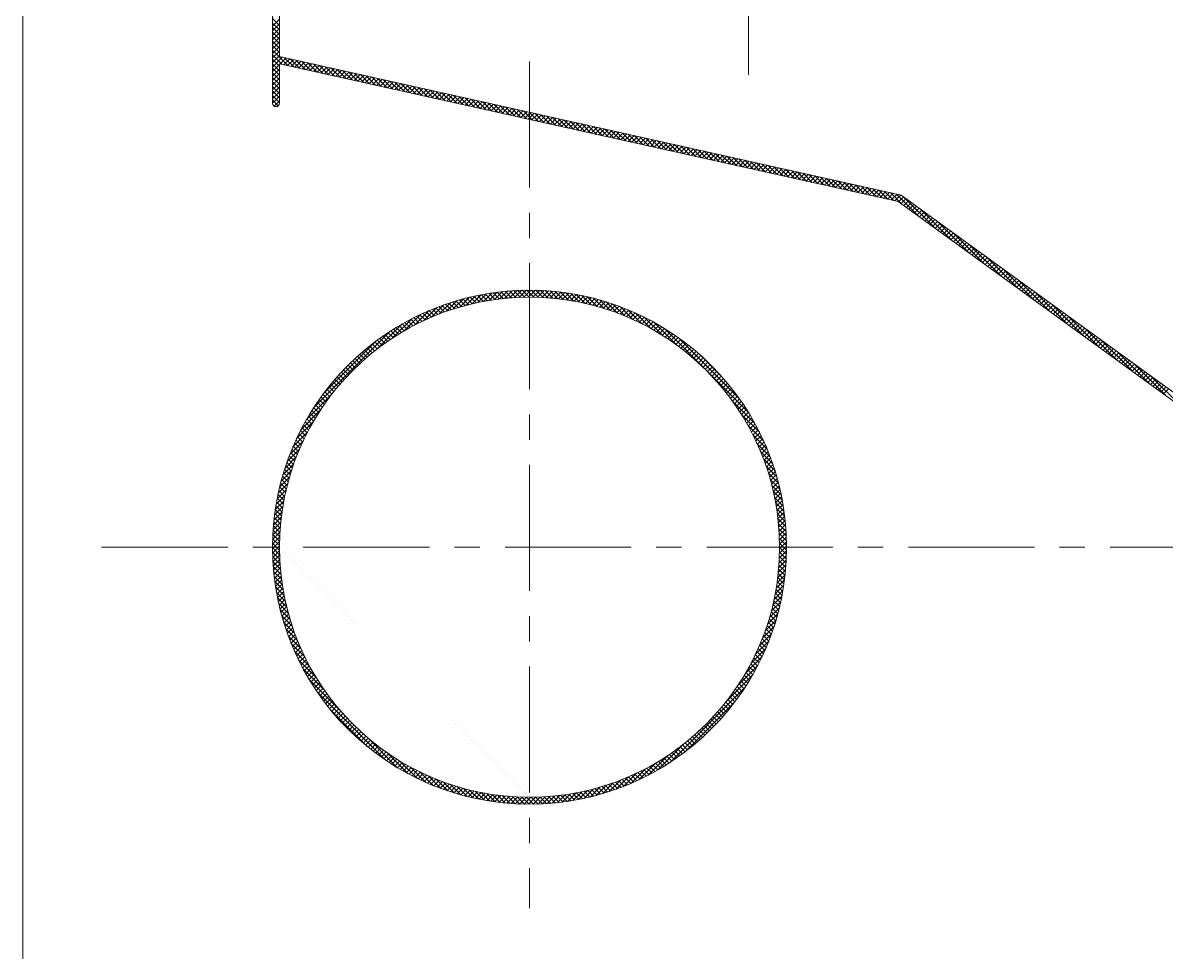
# Model space of a CAD drawing. Header units: millimetres. Extents: x -394 to 6212, y -2458 to 809.
# Drawn here: x 4066.87 to 4089.55, y -1878.55 to -1860.12 of the extents above; entities that cross this region are included whole.
import ezdxf

# ---------------------------------------------------------------- set-up
doc = ezdxf.new("R2010")
doc.units = ezdxf.units.MM
doc.linetypes.add('CENTERX2', pattern=[4, 2.5, -0.5, 0.5, -0.5])
for name, color, linetype, lineweight, true_color in [('1', 1, 'Continuous', 18, 0xff0000), ('2', 2, 'Continuous', 18, 0xffff00), ('3', 3, 'CENTERX2', 18, 0x00ff00)]:
    doc.layers.add(name, color=color, linetype=linetype, lineweight=lineweight, true_color=true_color)

msp = doc.modelspace()

# ---------------------------------------------------------------- hatches: boundary and pattern name
at = {"layer": '2'}
h = msp.add_hatch(dxfattribs=at)
h.set_pattern_fill('ANSI37', color=256, scale=0.02, style=0)
h.set_pattern_definition([(45, (3753.530184, -2359.735766), (-0.0449012806, 0.0449012806), []), (135, (3753.530184, -2359.735766), (-0.0449012806, -0.0449012806), [])])
edge = h.paths.add_edge_path(flags=0)
edge.add_line((4076.92358, -1865.42007), (4076.92358, -1865.55846))
edge.add_arc((4076.92358, -1870.51786), 4.9594, 0, 90, ccw=False)
edge.add_line((4081.88298, -1870.51786), (4082.02137, -1870.51786))
edge.add_arc((4076.92358, -1870.51786), 5.09779, 0, 90)
edge = h.paths.add_edge_path(flags=0)
edge.add_line((4076.92358, -1865.55846), (4076.92358, -1865.42007))
edge.add_arc((4076.92358, -1870.51786), 5.09779, 90, 180)
edge.add_line((4071.82578, -1870.51786), (4071.96417, -1870.51786))
edge.add_arc((4076.92358, -1870.51786), 4.9594, 90, 180, ccw=False)
edge = h.paths.add_edge_path(flags=0)
edge.add_line((4071.96417, -1870.51786), (4071.82578, -1870.51786))
edge.add_arc((4076.92358, -1870.51786), 5.09779, 180, 270)
edge.add_line((4076.92358, -1875.61566), (4076.92358, -1875.47727))
edge.add_arc((4076.92358, -1870.51786), 4.9594, 180, 270, ccw=False)
edge = h.paths.add_edge_path(flags=0)
edge.add_line((4082.02137, -1870.51786), (4081.88298, -1870.51786))
edge.add_arc((4076.92358, -1870.51786), 4.9594, 270, 360, ccw=False)
edge.add_line((4076.92358, -1875.47727), (4076.92358, -1875.61566))
edge.add_arc((4076.92358, -1870.51786), 5.09779, 270, 360)

# ---------------------------------------------------------------- linework, layer by layer
at = {"layer": '1'}
for p, q in [((4066.8749, -1814.1727), (4066.8749, -1879.42347)), ((4071.82578, -1831.91353), (4071.82578, -1861.7109)), ((4071.96417, -1832.80801), (4071.96417, -1860.78816)), ((4084.29264, -1863.53299), (4071.96417, -1860.78816)), ((4071.96417, -1860.92994), (4071.96417, -1861.7109)), ((4084.23462, -1863.66185), (4071.96417, -1860.92994)), ((4089.7825, -1867.51122), (4084.29264, -1863.53299)), ((4089.74922, -1867.65801), (4084.23462, -1863.66185))]:
    msp.add_line(p, q, dxfattribs=at)
for radius in [5.09779, 4.9594]:
    msp.add_circle((4076.92358, -1870.51786), radius, dxfattribs=at)
msp.add_arc((4071.89498, -1861.7109), 0.06919, 180, 0, dxfattribs=at)
at = {"layer": '2'}
for p, q in [((4071.96417, -1860.16982), (4071.82578, -1860.03143)), ((4071.82578, -1860.18606), (4071.96417, -1860.04767)), ((4071.96417, -1860.25963), (4071.82578, -1860.12124)), ((4071.82578, -1860.27586), (4071.96417, -1860.13747)), ((4071.96417, -1860.34943), (4071.82578, -1860.21104)), ((4071.82578, -1860.36566), (4071.96417, -1860.22727)), ((4071.96417, -1860.43923), (4071.82578, -1860.30084)), ((4071.82578, -1860.45546), (4071.96417, -1860.31707)), ((4071.96417, -1860.52903), (4071.82578, -1860.39065)), ((4071.82578, -1860.54527), (4071.96417, -1860.40688)), ((4071.96417, -1860.61884), (4071.82578, -1860.48045)), ((4071.82578, -1860.63507), (4071.96417, -1860.49668)), ((4071.96417, -1860.70864), (4071.82578, -1860.57025)), ((4071.82578, -1860.72487), (4071.96417, -1860.58648)), ((4072.13333, -1860.9676), (4071.82578, -1860.66005)), ((4071.82578, -1860.81467), (4071.96417, -1860.67628)), ((4072.01781, -1860.94188), (4071.82578, -1860.74986)), ((4071.82578, -1860.90448), (4071.96417, -1860.76609)), ((4071.82578, -1860.99428), (4072.01957, -1860.8005)), ((4071.96417, -1860.97805), (4071.82578, -1860.83966)), ((4071.97706, -1860.93281), (4072.09302, -1860.81685)), ((4072.0505, -1860.94916), (4072.16647, -1860.8332)), ((4072.24886, -1860.99332), (4072.06647, -1860.81094)), ((4072.12395, -1860.96551), (4072.23991, -1860.84955)), ((4072.36438, -1861.01904), (4072.18199, -1860.83666)), ((4072.1974, -1860.98187), (4072.31336, -1860.86591)), ((4072.27085, -1860.99822), (4072.38681, -1860.88226)), ((4072.4799, -1861.04476), (4072.29752, -1860.86238)), ((4071.96417, -1861.06785), (4071.82578, -1860.92946)), ((4071.82578, -1861.08408), (4071.96417, -1860.94569)), ((4071.96417, -1861.15765), (4071.82578, -1861.01926)), ((4071.82578, -1861.17388), (4071.96417, -1861.03549)), ((4071.96417, -1861.24746), (4071.82578, -1861.10907)), ((4072.3443, -1861.01457), (4072.46026, -1860.89861)), ((4072.59542, -1861.07048), (4072.41304, -1860.8881)), ((4072.41775, -1861.03093), (4072.53371, -1860.91497)), ((4072.4912, -1861.04728), (4072.60716, -1860.93132)), ((4072.71095, -1861.0962), (4072.52856, -1860.91382)), ((4072.56465, -1861.06363), (4072.68061, -1860.94767)), ((4072.6381, -1861.07999), (4072.75406, -1860.96402)), ((4072.82647, -1861.12192), (4072.64408, -1860.93954)), ((4072.71155, -1861.09634), (4072.82751, -1860.98038)), ((4072.94199, -1861.14764), (4072.75961, -1860.96526)), ((4072.785, -1861.11269), (4072.90096, -1860.99673)), ((4072.85845, -1861.12904), (4072.97441, -1861.01308)), ((4073.05751, -1861.17336), (4072.87513, -1860.99098)), ((4072.9319, -1861.1454), (4073.04786, -1861.02944)), ((4073.17304, -1861.19908), (4072.99065, -1861.0167)), ((4073.00535, -1861.16175), (4073.12131, -1861.04579)), ((4073.0788, -1861.1781), (4073.19476, -1861.06214)), ((4073.28856, -1861.2248), (4073.10618, -1861.04242)), ((4073.15225, -1861.19446), (4073.26821, -1861.07849)), ((4073.40408, -1861.25052), (4073.2217, -1861.06814)), ((4073.2257, -1861.21081), (4073.34166, -1861.09485)), ((4073.29915, -1861.22716), (4073.41511, -1861.1112)), ((4073.5196, -1861.27624), (4073.33722, -1861.09386)), ((4071.82578, -1861.26369), (4071.96417, -1861.1253)), ((4071.96417, -1861.33726), (4071.82578, -1861.19887)), ((4071.82578, -1861.35349), (4071.96417, -1861.2151)), ((4071.96417, -1861.42706), (4071.82578, -1861.28867)), ((4071.82578, -1861.44329), (4071.96417, -1861.3049)), ((4073.3726, -1861.24351), (4073.48856, -1861.12755)), ((4073.44605, -1861.25987), (4073.56201, -1861.14391)), ((4073.63513, -1861.30196), (4073.45274, -1861.11958)), ((4073.5195, -1861.27622), (4073.63546, -1861.16026)), ((4073.75065, -1861.32768), (4073.56827, -1861.1453)), ((4073.59295, -1861.29257), (4073.70891, -1861.17661)), ((4073.6664, -1861.30893), (4073.78236, -1861.19297)), ((4073.86617, -1861.3534), (4073.68379, -1861.17102)), ((4073.73985, -1861.32528), (4073.85581, -1861.20932)), ((4073.9817, -1861.37912), (4073.79931, -1861.19674)), ((4073.8133, -1861.34163), (4073.92926, -1861.22567)), ((4073.88675, -1861.35798), (4074.00271, -1861.24202)), ((4074.09722, -1861.40484), (4073.91483, -1861.22246)), ((4073.9602, -1861.37434), (4074.07616, -1861.25838)), ((4074.21274, -1861.43056), (4074.03036, -1861.24818)), ((4074.03365, -1861.39069), (4074.14961, -1861.27473)), ((4074.1071, -1861.40704), (4074.22306, -1861.29108)), ((4074.32826, -1861.45628), (4074.14588, -1861.2739)), ((4074.18054, -1861.4234), (4074.29651, -1861.30744)), ((4074.25399, -1861.43975), (4074.36995, -1861.32379)), ((4074.44379, -1861.482), (4074.2614, -1861.29962)), ((4074.55931, -1861.50772), (4074.37692, -1861.32534)), ((4071.96417, -1861.51686), (4071.82578, -1861.37847)), ((4071.82578, -1861.53309), (4071.96417, -1861.3947)), ((4071.96417, -1861.60667), (4071.82578, -1861.46828)), ((4071.82578, -1861.6229), (4071.96417, -1861.48451)), ((4071.96417, -1861.69647), (4071.82578, -1861.55808)), ((4074.32744, -1861.4561), (4074.4434, -1861.34014)), ((4074.40089, -1861.47245), (4074.51685, -1861.35649)), ((4074.47434, -1861.48881), (4074.5903, -1861.37285)), ((4074.67483, -1861.53344), (4074.49245, -1861.35106)), ((4074.54779, -1861.50516), (4074.66375, -1861.3892)), ((4074.79035, -1861.55916), (4074.60797, -1861.37678)), ((4074.62124, -1861.52151), (4074.7372, -1861.40555)), ((4074.69469, -1861.53787), (4074.81065, -1861.42191)), ((4074.90588, -1861.58488), (4074.72349, -1861.4025)), ((4074.76814, -1861.55422), (4074.8841, -1861.43826)), ((4075.0214, -1861.6106), (4074.83901, -1861.42822)), ((4074.84159, -1861.57057), (4074.95755, -1861.45461)), ((4074.91504, -1861.58693), (4075.031, -1861.47096)), ((4075.13692, -1861.63632), (4074.95454, -1861.45394)), ((4074.98849, -1861.60328), (4075.10445, -1861.48732)), ((4075.06194, -1861.61963), (4075.1779, -1861.50367)), ((4075.25244, -1861.66204), (4075.07006, -1861.47966)), ((4075.13539, -1861.63598), (4075.25135, -1861.52002)), ((4075.36797, -1861.68776), (4075.18558, -1861.50538)), ((4075.20884, -1861.65234), (4075.3248, -1861.53638)), ((4075.28229, -1861.66869), (4075.39825, -1861.55273)), ((4075.48349, -1861.71348), (4075.30111, -1861.5311)), ((4075.59901, -1861.73921), (4075.41663, -1861.55682)), ((4071.94072, -1861.76282), (4071.82578, -1861.64788)), ((4071.82581, -1861.71268), (4071.96417, -1861.57431)), ((4071.85652, -1861.76842), (4071.83746, -1861.74936)), ((4071.85856, -1861.76973), (4071.96417, -1861.66411)), ((4075.35574, -1861.68504), (4075.4717, -1861.56908)), ((4075.42919, -1861.7014), (4075.54515, -1861.58544)), ((4075.50264, -1861.71775), (4075.6186, -1861.60179)), ((4075.71453, -1861.76493), (4075.53215, -1861.58254)), ((4075.57609, -1861.7341), (4075.69205, -1861.61814)), ((4075.83006, -1861.79065), (4075.64767, -1861.60826)), ((4075.64954, -1861.75045), (4075.7655, -1861.63449)), ((4075.72299, -1861.76681), (4075.83895, -1861.65085)), ((4075.94558, -1861.81637), (4075.7632, -1861.63398)), ((4075.79644, -1861.78316), (4075.9124, -1861.6672)), ((4075.86989, -1861.79951), (4075.98585, -1861.68355)), ((4076.0611, -1861.84209), (4075.87872, -1861.6597)), ((4075.94334, -1861.81587), (4076.0593, -1861.69991)), ((4076.17663, -1861.86781), (4075.99424, -1861.68542)), ((4076.01679, -1861.83222), (4076.13275, -1861.71626)), ((4076.09024, -1861.84857), (4076.2062, -1861.73261)), ((4076.29215, -1861.89353), (4076.10976, -1861.71114)), ((4076.16369, -1861.86492), (4076.27965, -1861.74896)), ((4076.40767, -1861.91925), (4076.22529, -1861.73686)), ((4076.23714, -1861.88128), (4076.3531, -1861.76532)), ((4076.31058, -1861.89763), (4076.42655, -1861.78167)), ((4076.52319, -1861.94497), (4076.34081, -1861.76258)), ((4076.63872, -1861.97069), (4076.45633, -1861.7883)), ((4076.38403, -1861.91398), (4076.49999, -1861.79802)), ((4076.45748, -1861.93034), (4076.57344, -1861.81438)), ((4076.53093, -1861.94669), (4076.64689, -1861.83073)), ((4076.75424, -1861.99641), (4076.57185, -1861.81402)), ((4076.60438, -1861.96304), (4076.72034, -1861.84708)), ((4076.67783, -1861.97939), (4076.79379, -1861.86343)), ((4076.86976, -1862.02213), (4076.68738, -1861.83974)), ((4076.75128, -1861.99575), (4076.86724, -1861.87979)), ((4076.98528, -1862.04785), (4076.8029, -1861.86546)), ((4076.82473, -1862.0121), (4076.94069, -1861.89614)), ((4076.89818, -1862.02845), (4077.01414, -1861.91249)), ((4077.10081, -1862.07357), (4076.91842, -1861.89118)), ((4076.97163, -1862.04481), (4077.08759, -1861.92885)), ((4077.21633, -1862.09929), (4077.03395, -1861.9169)), ((4077.04508, -1862.06116), (4077.16104, -1861.9452)), ((4077.11853, -1862.07751), (4077.23449, -1861.96155)), ((4077.33185, -1862.12501), (4077.14947, -1861.94262)), ((4077.19198, -1862.09387), (4077.30794, -1861.9779)), ((4077.44737, -1862.15073), (4077.26499, -1861.96834)), ((4077.26543, -1862.11022), (4077.38139, -1861.99426)), ((4077.33888, -1862.12657), (4077.45484, -1862.01061)), ((4077.5629, -1862.17645), (4077.38051, -1861.99406)), ((4077.41233, -1862.14292), (4077.52829, -1862.02696)), ((4077.48578, -1862.15928), (4077.60174, -1862.04332)), ((4077.67842, -1862.20217), (4077.49604, -1862.01978)), ((4077.55923, -1862.17563), (4077.67519, -1862.05967)), ((4077.79394, -1862.22789), (4077.61156, -1862.0455)), ((4077.63268, -1862.19198), (4077.74864, -1862.07602)), ((4077.70613, -1862.20834), (4077.82209, -1862.09238)), ((4077.90947, -1862.25361), (4077.72708, -1862.07122)), ((4077.77958, -1862.22469), (4077.89554, -1862.10873)), ((4078.02499, -1862.27933), (4077.8426, -1862.09694)), ((4077.85303, -1862.24104), (4077.96899, -1862.12508)), ((4077.92648, -1862.25739), (4078.04244, -1862.14143)), ((4078.14051, -1862.30505), (4077.95813, -1862.12266)), ((4077.99993, -1862.27375), (4078.11589, -1862.15779)), ((4078.07338, -1862.2901), (4078.18934, -1862.17414)), ((4078.25603, -1862.33077), (4078.07365, -1862.14838)), ((4078.14683, -1862.30645), (4078.26279, -1862.19049)), ((4078.37156, -1862.35649), (4078.18917, -1862.1741)), ((4078.22028, -1862.32281), (4078.33624, -1862.20685)), ((4078.29373, -1862.33916), (4078.40969, -1862.2232)), ((4078.48708, -1862.38221), (4078.30469, -1862.19982)), ((4078.36718, -1862.35551), (4078.48314, -1862.23955)), ((4078.6026, -1862.40793), (4078.42022, -1862.22554)), ((4078.44062, -1862.37186), (4078.55659, -1862.2559)), ((4078.51407, -1862.38822), (4078.63003, -1862.27226)), ((4078.71812, -1862.43365), (4078.53574, -1862.25126)), ((4078.58752, -1862.40457), (4078.70348, -1862.28861)), ((4078.83365, -1862.45937), (4078.65126, -1862.27698)), ((4078.66097, -1862.42092), (4078.77693, -1862.30496)), ((4078.73442, -1862.43728), (4078.85038, -1862.32132)), ((4078.94917, -1862.48509), (4078.76678, -1862.3027)), ((4078.80787, -1862.45363), (4078.92383, -1862.33767)), ((4078.88132, -1862.46998), (4078.99728, -1862.35402)), ((4079.06469, -1862.51081), (4078.88231, -1862.32842)), ((4078.95477, -1862.48633), (4079.07073, -1862.37037)), ((4079.18021, -1862.53653), (4078.99783, -1862.35414)), ((4079.02822, -1862.50269), (4079.14418, -1862.38673)), ((4079.10167, -1862.51904), (4079.21763, -1862.40308)), ((4079.29574, -1862.56225), (4079.11335, -1862.37986)), ((4079.17512, -1862.53539), (4079.29108, -1862.41943)), ((4079.41126, -1862.58797), (4079.22888, -1862.40558)), ((4079.24857, -1862.55175), (4079.36453, -1862.43579)), ((4079.32202, -1862.5681), (4079.43798, -1862.45214)), ((4079.52678, -1862.61369), (4079.3444, -1862.4313)), ((4079.39547, -1862.58445), (4079.51143, -1862.46849)), ((4079.6423, -1862.63941), (4079.45992, -1862.45702)), ((4079.46892, -1862.60081), (4079.58488, -1862.48484)), ((4079.54237, -1862.61716), (4079.65833, -1862.5012)), ((4079.75783, -1862.66513), (4079.57544, -1862.48274)), ((4079.61582, -1862.63351), (4079.73178, -1862.51755)), ((4079.68927, -1862.64986), (4079.80523, -1862.5339)), ((4079.87335, -1862.69085), (4079.69097, -1862.50846)), ((4079.76272, -1862.66622), (4079.87868, -1862.55026)), ((4079.98887, -1862.71657), (4079.80649, -1862.53418)), ((4079.83617, -1862.68257), (4079.95213, -1862.56661)), ((4079.90962, -1862.69892), (4080.02558, -1862.58296)), ((4080.1044, -1862.74229), (4079.92201, -1862.5599)), ((4079.98307, -1862.71528), (4080.09903, -1862.59932)), ((4080.21992, -1862.76801), (4080.03753, -1862.58562)), ((4080.05652, -1862.73163), (4080.17248, -1862.61567)), ((4080.12997, -1862.74798), (4080.24593, -1862.63202)), ((4080.33544, -1862.79373), (4080.15306, -1862.61134)), ((4080.20342, -1862.76433), (4080.31938, -1862.64837)), ((4080.45096, -1862.81945), (4080.26858, -1862.63706)), ((4080.27687, -1862.78069), (4080.39283, -1862.66473)), ((4080.35032, -1862.79704), (4080.46628, -1862.68108)), ((4080.56649, -1862.84517), (4080.3841, -1862.66278)), ((4080.42377, -1862.81339), (4080.53973, -1862.69743)), ((4080.68201, -1862.87089), (4080.49962, -1862.6885)), ((4080.49722, -1862.82975), (4080.61318, -1862.71379)), ((4080.57066, -1862.8461), (4080.68663, -1862.73014)), ((4080.79753, -1862.89661), (4080.61515, -1862.71422)), ((4080.64411, -1862.86245), (4080.76007, -1862.74649)), ((4080.71756, -1862.8788), (4080.83352, -1862.76284)), ((4080.91305, -1862.92233), (4080.73067, -1862.73994)), ((4080.79101, -1862.89516), (4080.90697, -1862.7792)), ((4081.02858, -1862.94805), (4080.84619, -1862.76566)), ((4080.86446, -1862.91151), (4080.98042, -1862.79555)), ((4080.93791, -1862.92786), (4081.05387, -1862.8119)), ((4081.1441, -1862.97377), (4080.96171, -1862.79138)), ((4081.01136, -1862.94422), (4081.12732, -1862.82826)), ((4081.25962, -1862.99949), (4081.07724, -1862.8171)), ((4081.08481, -1862.96057), (4081.20077, -1862.84461)), ((4081.15826, -1862.97692), (4081.27422, -1862.86096)), ((4081.37514, -1863.02521), (4081.19276, -1862.84282)), ((4081.23171, -1862.99328), (4081.34767, -1862.87731)), ((4081.30516, -1863.00963), (4081.42112, -1862.89367)), ((4081.49067, -1863.05093), (4081.30828, -1862.86854)), ((4081.37861, -1863.02598), (4081.49457, -1862.91002)), ((4081.60619, -1863.07665), (4081.42381, -1862.89427)), ((4081.45206, -1863.04233), (4081.56802, -1862.92637)), ((4081.72171, -1863.10237), (4081.53933, -1862.91999)), ((4081.52551, -1863.05869), (4081.64147, -1862.94273)), ((4081.59896, -1863.07504), (4081.71492, -1862.95908)), ((4081.83723, -1863.12809), (4081.65485, -1862.94571)), ((4081.67241, -1863.09139), (4081.78837, -1862.97543)), ((4081.74586, -1863.10775), (4081.86182, -1862.99178)), ((4081.95276, -1863.15381), (4081.77037, -1862.97143)), ((4081.81931, -1863.1241), (4081.93527, -1863.00814)), ((4082.06828, -1863.17953), (4081.8859, -1862.99715)), ((4081.89276, -1863.14045), (4082.00872, -1863.02449)), ((4081.96621, -1863.1568), (4082.08217, -1863.04084)), ((4082.1838, -1863.20525), (4082.00142, -1863.02287)), ((4082.03966, -1863.17316), (4082.15562, -1863.0572)), ((4082.11311, -1863.18951), (4082.22907, -1863.07355)), ((4082.29933, -1863.23097), (4082.11694, -1863.04859)), ((4082.18656, -1863.20586), (4082.30252, -1863.0899)), ((4082.41485, -1863.25669), (4082.23246, -1863.07431)), ((4082.26001, -1863.22222), (4082.37597, -1863.10626)), ((4082.33346, -1863.23857), (4082.44942, -1863.12261)), ((4082.53037, -1863.28241), (4082.34799, -1863.10003)), ((4082.40691, -1863.25492), (4082.52287, -1863.13896)), ((4082.64589, -1863.30813), (4082.46351, -1863.12575)), ((4082.76142, -1863.33385), (4082.57903, -1863.15147)), ((4082.48036, -1863.27127), (4082.59632, -1863.15531)), ((4082.55381, -1863.28763), (4082.66977, -1863.17167)), ((4082.62726, -1863.30398), (4082.74322, -1863.18802)), ((4082.87694, -1863.35957), (4082.69455, -1863.17719)), ((4082.7007, -1863.32033), (4082.81667, -1863.20437)), ((4082.77415, -1863.33669), (4082.89011, -1863.22073)), ((4082.99246, -1863.38529), (4082.81008, -1863.20291)), ((4082.8476, -1863.35304), (4082.96356, -1863.23708)), ((4082.92105, -1863.36939), (4083.03701, -1863.25343)), ((4083.10798, -1863.41101), (4082.9256, -1863.22863)), ((4082.9945, -1863.38574), (4083.11046, -1863.26978)), ((4083.22351, -1863.43673), (4083.04112, -1863.25435)), ((4083.06795, -1863.4021), (4083.18391, -1863.28614)), ((4083.1414, -1863.41845), (4083.25736, -1863.30249)), ((4083.33903, -1863.46245), (4083.15664, -1863.28007)), ((4083.21485, -1863.4348), (4083.33081, -1863.31884)), ((4083.45455, -1863.48817), (4083.27217, -1863.30579)), ((4083.2883, -1863.45116), (4083.40426, -1863.3352)), ((4083.36175, -1863.46751), (4083.47771, -1863.35155)), ((4083.57007, -1863.51389), (4083.38769, -1863.33151)), ((4083.4352, -1863.48386), (4083.55116, -1863.3679)), ((4083.6856, -1863.53961), (4083.50321, -1863.35723)), ((4083.50865, -1863.50022), (4083.62461, -1863.38425)), ((4083.5821, -1863.51657), (4083.69806, -1863.40061)), ((4083.80112, -1863.56533), (4083.61874, -1863.38295)), ((4083.65555, -1863.53292), (4083.77151, -1863.41696)), ((4083.729, -1863.54927), (4083.84496, -1863.43331)), ((4083.91664, -1863.59105), (4083.73426, -1863.40867)), ((4083.80245, -1863.56563), (4083.91841, -1863.44967)), ((4084.03216, -1863.61677), (4083.84978, -1863.43439)), ((4083.8759, -1863.58198), (4083.99186, -1863.46602)), ((4083.94935, -1863.59833), (4084.06531, -1863.48237)), ((4084.14769, -1863.64249), (4083.9653, -1863.46011)), ((4084.0228, -1863.61469), (4084.13876, -1863.49873)), ((4084.31534, -1863.72034), (4084.08083, -1863.48583)), ((4084.09625, -1863.63104), (4084.21221, -1863.51508)), ((4084.1697, -1863.64739), (4084.28566, -1863.53143)), ((4084.64148, -1863.95668), (4084.19635, -1863.51155)), ((4084.24067, -1863.66623), (4084.33976, -1863.56713)), ((4084.29274, -1863.70396), (4084.39183, -1863.60486)), ((4084.96762, -1864.19302), (4084.34693, -1863.57233)), ((4084.34481, -1863.74169), (4084.4439, -1863.6426)), ((4084.39688, -1863.77942), (4084.49597, -1863.68033)), ((4084.44895, -1863.81716), (4084.54804, -1863.71806)), ((4084.50102, -1863.85489), (4084.60011, -1863.75579)), ((4084.55309, -1863.89262), (4084.65218, -1863.79353)), ((4084.60516, -1863.93035), (4084.70425, -1863.83126)), ((4085.29376, -1864.42936), (4084.67307, -1863.80867)), ((4084.65723, -1863.96809), (4084.75632, -1863.86899)), ((4084.7093, -1864.00582), (4084.80839, -1863.90672)), ((4084.76136, -1864.04355), (4084.86046, -1863.94446)), ((4084.81343, -1864.08129), (4084.91253, -1863.98219)), ((4084.8655, -1864.11902), (4084.9646, -1864.01992)), ((4084.91757, -1864.15675), (4085.01667, -1864.05765)), ((4085.61991, -1864.6657), (4084.99922, -1864.04501)), ((4084.96964, -1864.19448), (4085.06874, -1864.09539)), ((4085.02171, -1864.23222), (4085.12081, -1864.13312)), ((4085.07378, -1864.26995), (4085.17288, -1864.17085)), ((4085.12585, -1864.30768), (4085.22495, -1864.20859)), ((4085.17792, -1864.34541), (4085.27702, -1864.24632)), ((4085.22999, -1864.38315), (4085.32909, -1864.28405)), ((4085.94605, -1864.90204), (4085.32536, -1864.28135)), ((4085.28206, -1864.42088), (4085.38116, -1864.32178)), ((4085.33413, -1864.45861), (4085.43323, -1864.35952)), ((4085.3862, -1864.49634), (4085.4853, -1864.39725)), ((4085.43827, -1864.53408), (4085.53737, -1864.43498)), ((4085.49034, -1864.57181), (4085.58944, -1864.47271)), ((4085.54241, -1864.60954), (4085.64151, -1864.51045)), ((4085.59448, -1864.64727), (4085.69358, -1864.54818)), ((4085.64655, -1864.68501), (4085.74565, -1864.58591)), ((4086.27219, -1865.13838), (4085.6515, -1864.51769)), ((4085.69862, -1864.72274), (4085.79772, -1864.62364)), ((4085.75069, -1864.76047), (4085.84979, -1864.66138)), ((4085.80276, -1864.7982), (4085.90186, -1864.69911)), ((4085.85483, -1864.83594), (4085.95393, -1864.73684)), ((4085.9069, -1864.87367), (4086.006, -1864.77457)), ((4085.95897, -1864.9114), (4086.05807, -1864.81231)), ((4086.59833, -1865.37472), (4085.97764, -1864.75403)), ((4086.01104, -1864.94914), (4086.11014, -1864.85004)), ((4086.06311, -1864.98687), (4086.16221, -1864.88777)), ((4086.11518, -1865.0246), (4086.21428, -1864.9255)), ((4086.16725, -1865.06233), (4086.26635, -1864.96324)), ((4086.21932, -1865.10007), (4086.31842, -1865.00097)), ((4086.27139, -1865.1378), (4086.37049, -1865.0387)), ((4086.92447, -1865.61106), (4086.30379, -1864.99037)), ((4086.32346, -1865.17553), (4086.42256, -1865.07644)), ((4086.37553, -1865.21326), (4086.47463, -1865.11417)), ((4086.4276, -1865.251), (4086.5267, -1865.1519)), ((4086.47967, -1865.28873), (4086.57877, -1865.18963)), ((4086.53174, -1865.32646), (4086.63084, -1865.22737)), ((4086.58381, -1865.36419), (4086.68291, -1865.2651)), ((4087.25062, -1865.84739), (4086.62993, -1865.22671)), ((4086.63588, -1865.40193), (4086.73498, -1865.30283)), ((4086.68795, -1865.43966), (4086.78705, -1865.34056)), ((4086.74002, -1865.47739), (4086.83912, -1865.3783)), ((4086.79209, -1865.51512), (4086.89119, -1865.41603)), ((4086.84416, -1865.55286), (4086.94326, -1865.45376)), ((4086.89623, -1865.59059), (4086.99533, -1865.49149)), ((4086.9483, -1865.62832), (4087.0474, -1865.52923)), ((4087.57676, -1866.08373), (4086.95607, -1865.46305)), ((4087.00037, -1865.66605), (4087.09947, -1865.56696)), ((4087.05244, -1865.70379), (4087.15154, -1865.60469)), ((4087.10451, -1865.74152), (4087.20361, -1865.64242)), ((4087.15658, -1865.77925), (4087.25568, -1865.68016)), ((4087.20865, -1865.81699), (4087.30775, -1865.71789)), ((4087.26072, -1865.85472), (4087.35982, -1865.75562)), ((4087.9029, -1866.32007), (4087.28221, -1865.69939)), ((4087.31279, -1865.89245), (4087.41189, -1865.79335)), ((4087.36486, -1865.93018), (4087.46396, -1865.83109)), ((4087.41693, -1865.96792), (4087.51603, -1865.86882)), ((4087.469, -1866.00565), (4087.5681, -1865.90655)), ((4087.52107, -1866.04338), (4087.62017, -1865.94429)), ((4087.57314, -1866.08111), (4087.67224, -1865.98202)), ((4088.22904, -1866.55641), (4087.60836, -1865.93573)), ((4087.62521, -1866.11885), (4087.72431, -1866.01975)), ((4087.67728, -1866.15658), (4087.77638, -1866.05748)), ((4087.72935, -1866.19431), (4087.82845, -1866.09522)), ((4087.78142, -1866.23204), (4087.88052, -1866.13295)), ((4087.83349, -1866.26978), (4087.93259, -1866.17068)), ((4087.88556, -1866.30751), (4087.98466, -1866.20841)), ((4088.55519, -1866.79275), (4087.9345, -1866.17207)), ((4087.93763, -1866.34524), (4088.03673, -1866.24615)), ((4087.9897, -1866.38297), (4088.0888, -1866.28388)), ((4088.04177, -1866.42071), (4088.14087, -1866.32161)), ((4088.09384, -1866.45844), (4088.19294, -1866.35934)), ((4088.14591, -1866.49617), (4088.24501, -1866.39708)), ((4088.19798, -1866.5339), (4088.29708, -1866.43481)), ((4088.25005, -1866.57164), (4088.34915, -1866.47254)), ((4088.88133, -1867.02909), (4088.26064, -1866.40841)), ((4088.30212, -1866.60937), (4088.40122, -1866.51027)), ((4088.35419, -1866.6471), (4088.45329, -1866.54801)), ((4088.40626, -1866.68484), (4088.50536, -1866.58574)), ((4088.45833, -1866.72257), (4088.55743, -1866.62347)), ((4088.5104, -1866.7603), (4088.6095, -1866.6612)), ((4088.56247, -1866.79803), (4088.66157, -1866.69894)), ((4089.20747, -1867.26543), (4088.58678, -1866.64475)), ((4088.61454, -1866.83577), (4088.71364, -1866.73667)), ((4088.66661, -1866.8735), (4088.76571, -1866.7744)), ((4088.71868, -1866.91123), (4088.81778, -1866.81214)), ((4088.77075, -1866.94896), (4088.86985, -1866.84987)), ((4088.82282, -1866.9867), (4088.92192, -1866.8876)), ((4088.87489, -1867.02443), (4088.97399, -1866.92533)), ((4089.53361, -1867.50177), (4088.91293, -1866.88109)), ((4088.92696, -1867.06216), (4089.02606, -1866.96307)), ((4088.97903, -1867.09989), (4089.07813, -1867.0008)), ((4089.0311, -1867.13763), (4089.1302, -1867.03853)), ((4089.08317, -1867.17536), (4089.18227, -1867.07626)), ((4089.13524, -1867.21309), (4089.23434, -1867.114)), ((4089.18731, -1867.25082), (4089.28641, -1867.15173)), ((4089.85097, -1867.72932), (4089.23907, -1867.11743)), ((4089.23938, -1867.28856), (4089.33848, -1867.18946)), ((4089.29145, -1867.32629), (4089.39055, -1867.22719)), ((4089.34352, -1867.36402), (4089.44262, -1867.26493)), ((4089.39559, -1867.40175), (4089.49469, -1867.30266)), ((4089.44766, -1867.43949), (4089.54676, -1867.34039)), ((4089.49973, -1867.47722), (4089.59883, -1867.37812))]:
    msp.add_line(p, q, dxfattribs=at)
at = {"layer": '3'}
for p, q in [((4081.26358, -1861.15015), (4081.26358, -1831.29977)), ((4076.92358, -1860.88652), (4076.92358, -1877.67581)), ((4068.4372, -1870.51786), (4112.30466, -1870.51786))]:
    msp.add_line(p, q, dxfattribs=at)

doc.saveas('drawing.dxf')
